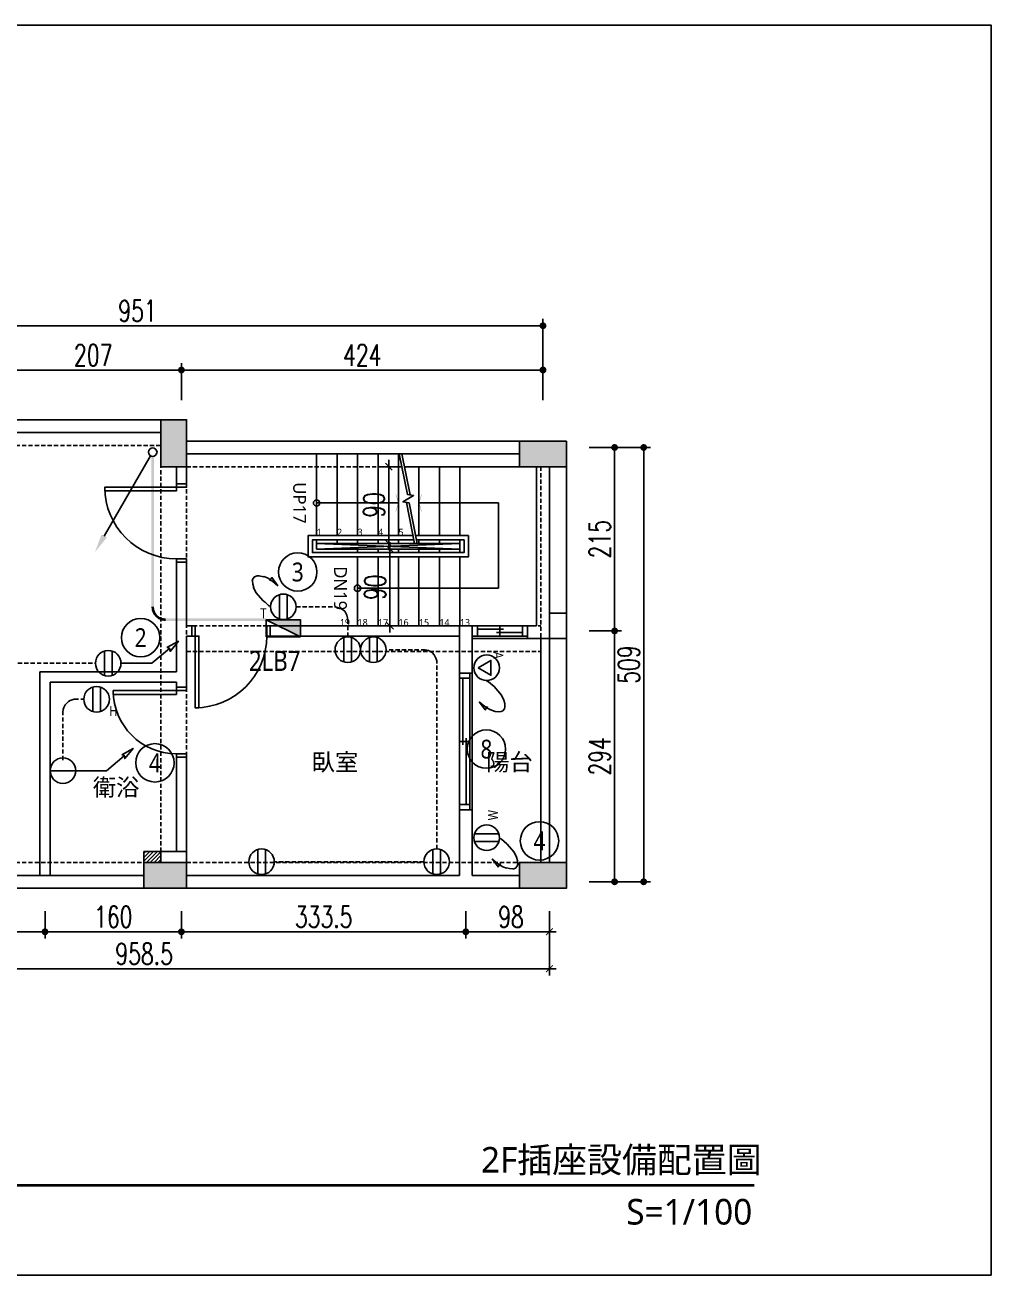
# Model space of a CAD drawing. Header units: inches. Extents: x 19 to 9919, y 324 to 1789.
# Drawn here: x 3586 to 4719, y 324 to 1789 of the extents above; entities that cross this region are included whole.
import ezdxf
from ezdxf.enums import TextEntityAlignment as Align

# ---------------------------------------------------------------- set-up
doc = ezdxf.new("R2010")
doc.units = ezdxf.units.IN
doc.header["$LTSCALE"] = 20
doc.header["$MEASUREMENT"] = 0
doc.linetypes.add('HIDDEN', pattern=[0.375, 0.25, -0.125])
doc.layers.add('0_梁', color=30, linetype='HIDDEN', plot=False)
for name, color, linetype in [('17_柱', 6, 'Continuous'), ('19_RC牆', 4, 'Continuous'), ('20_裝飾構造物', 2, 'Continuous'), ('21_輕隔間牆', 65, 'Continuous'), ('22_平台、陽台、露台、室內階梯', 3, 'Continuous'), ('23_花台、雨庇', 3, 'Continuous'), ('24_樑', 7, 'Continuous'), ('26_樓梯、扶手、車道', 3, 'Continuous'), ('31_門窗', 134, 'Continuous'), ('34_開口', 7, 'Continuous'), ('44_空間名稱', 1, 'Continuous'), ('46_文字', 1, 'Continuous'), ('50_其他尺寸', 7, 'Continuous'), ('56_wall 材料_HATCH', 251, 'Continuous'), ('80_截斷線', 7, 'Continuous'), ('DW_Frame', 2, 'Continuous'), ('E-幹線', 2, 'Continuous'), ('E-插座', 3, 'Continuous'), ('E-插座-分路配線', 5, 'Continuous'), ('E-插座-註記', 3, 'Continuous'), ('E-盤箱', 1, 'Continuous'), ('E-註記', 6, 'Continuous'), ('E-迴路編號', 6, 'Continuous')]:
    doc.layers.add(name, color=color, linetype=linetype)
doc.styles.add('CHT', font='msjh.ttc')
doc.styles.add('DimStyUse', font='romans.shx', dxfattribs={"width": 0.7})
doc.styles.add('TG_NOTE_TEXT', font='simplex.shx', dxfattribs={"width": 0.75, "bigfont": 'chineset.shx'})
doc.styles.add('WJJ', font='')
doc.styles.get('WJJ').set_extended_font_data('Yu Gothic UI Light')
doc.dimstyles.new('DOTM', dxfattribs={"dimtxt": 25, "dimasz": 8, "dimexe": 8, "dimexo": 0.625, "dimgap": 5, "dimtad": 1, "dimdsep": 46, "dimtxsty": 'DimStyUse', "dimblk": 'DOT', "dimcen": 10, "dimdle": 8, "dimazin": 3, "dimtfac": 1, "dimtix": 1, "dimtmove": 2, "dimatfit": 3, "dimfxl": 10, "dimtolj": 1})
doc.dimstyles.new('DOTSLASHM', dxfattribs={"dimtxt": 25, "dimasz": 8, "dimexe": 8, "dimexo": 0.625, "dimgap": 5, "dimtad": 1, "dimdsep": 46, "dimtxsty": 'DimStyUse', "dimblk1": 'DOT', "dimblk2": 'ARCHTICK', "dimsah": 1, "dimcen": 10, "dimdle": 8, "dimazin": 3, "dimtfac": 1, "dimtix": 1, "dimtmove": 2, "dimatfit": 3, "dimfxl": 10, "dimtolj": 1})
doc.dimstyles.new('SLASHM', dxfattribs={"dimtxt": 25, "dimasz": 12, "dimexe": 10, "dimexo": 0.625, "dimgap": 5, "dimtad": 1, "dimdec": 1, "dimdsep": 46, "dimtxsty": 'DimStyUse', "dimblk": 'SLASH', "dimcen": 10, "dimdle": 10, "dimadec": 1, "dimazin": 2, "dimtfac": 1, "dimtix": 1, "dimtmove": 2, "dimatfit": 2, "dimldrblk": 'SLASH', "dimfxl": 1, "dimtolj": 1})

# ---------------------------------------------------------------- blocks, each defined once
blk = doc.blocks.new('A$Cc6de7170')
at = {"layer": '56_wall 材料_HATCH'}
h = blk.add_hatch(color=256, dxfattribs=at)
h.dxf.hatch_style = 1
h.paths.add_polyline_path([(55, 549), (55, 519), (0, 519), (0, 549)])
h = blk.add_hatch(color=256, dxfattribs=at)
h.dxf.hatch_style = 1
h.paths.add_polyline_path([(540.5, 494), (510.5, 494), (510.5, 549), (540.5, 549)])
h = blk.add_hatch(color=256, dxfattribs=at)
h.dxf.hatch_style = 1
h.paths.add_polyline_path([(986, 524), (986, 494), (931, 494), (931, 524)])
h = blk.add_hatch(color=256, dxfattribs=at)
h.dxf.hatch_style = 1
h.paths.add_polyline_path([(55, 30), (55, 0), (0, 0), (0, 30)])
h = blk.add_hatch(color=256, dxfattribs=at)
h.dxf.hatch_style = 1
h.paths.add_polyline_path([(540.5, 30), (540.5, 0), (490.5, 0), (490.5, 30)])
h = blk.add_hatch(color=256, dxfattribs=at)
h.dxf.hatch_style = 1
h.paths.add_polyline_path([(986, 30), (986, 0), (931, 0), (931, 30)])
at = {"layer": '17_柱'}
for points in [[(55, 549), (55, 519), (0, 519), (0, 549)], [(540.5, 494), (510.5, 494), (510.5, 549), (540.5, 549)], [(986, 524), (986, 494), (931, 494), (931, 524)], [(55, 30), (55, 0), (0, 0), (0, 30)], [(540.5, 30), (540.5, 0), (490.5, 0), (490.5, 30)], [(986, 30), (986, 0), (931, 0), (931, 30)]]:
    blk.add_lwpolyline(points, close=True, dxfattribs=at)
blk = doc.blocks.new('*U12')
at = {"color": 0}
for p, q in [((-4, -12), (-4, 0)), ((88, -12), (88, 0))]:
    blk.add_line(p, q, dxfattribs=at)
blk.add_lwpolyline([(0, 0), (0, 84), (4.4, 84), (4.4, 0)], close=True, dxfattribs=at)
blk.add_arc((0, 0), 84, 0, 90, dxfattribs=at)
at = {"layer": 'DW_Frame'}
for points in [[(-4, -12), (0, -12), (0, 0), (-4, 0)], [(88, 0), (84, 0), (84, -12), (88, -12)]]:
    blk.add_lwpolyline(points, dxfattribs=at)
at = {"color": 0, "style": 'TG_NOTE_TEXT', "width": 0.5, "flags": 1}
for tag, height, p in [('WH', 20, (92.3, 5)), ('DESC', 10, (27, 5))]:
    blk.add_attdef(tag, text='', height=height, dxfattribs=at).set_placement(p, align=Align.BOTTOM_LEFT)
for tag, p in [('NO', (-5, 5)), ('TYPE', (27, 5))]:
    blk.add_attdef(tag, text='', height=10, dxfattribs=at).set_placement(p, align=Align.BOTTOM_RIGHT)
blk = doc.blocks.new('*U8')
at = {"color": 0}
for p, q in [((-4, -12), (-4, 0)), ((78, -12), (78, 0))]:
    blk.add_line(p, q, dxfattribs=at)
blk.add_lwpolyline([(0, 0), (0, 74), (4.4, 74), (4.4, 0)], close=True, dxfattribs=at)
blk.add_arc((0, 0), 74, 0, 90, dxfattribs=at)
at = {"layer": 'DW_Frame'}
for points in [[(-4, -12), (0, -12), (0, 0), (-4, 0)], [(78, 0), (74, 0), (74, -12), (78, -12)]]:
    blk.add_lwpolyline(points, dxfattribs=at)
at = {"color": 0, "style": 'TG_NOTE_TEXT', "width": 0.5, "flags": 1}
for tag, height, p in [('WH', 20, (82.3, 5)), ('DESC', 10, (22, 5))]:
    blk.add_attdef(tag, text='', height=height, dxfattribs=at).set_placement(p, align=Align.BOTTOM_LEFT)
for tag, p in [('NO', (-5, 5)), ('TYPE', (22, 5))]:
    blk.add_attdef(tag, text='', height=10, dxfattribs=at).set_placement(p, align=Align.BOTTOM_RIGHT)
blk = doc.blocks.new('_Dot')
at = {"color": 0, "linetype": 'ByBlock', "lineweight": -2}
blk.add_line((-0.5, 0), (-1, 0), dxfattribs=at)
at = {"color": 0, "linetype": 'ByBlock', "const_width": 0.5}
blk.add_lwpolyline([(-0.25, 0, 1), (0.25, 0, 1)], format="xyb", close=True, dxfattribs=at)
blk = doc.blocks.new('*D92')
at = {"layer": '50_其他尺寸', "color": 0, "lineweight": -2}
for p, q in [((4248.2, 1293.5), (4285.9, 1293.5)), ((4277.9, 1285.5), (4277.9, 1086.5)), ((4248.2, 1078.5), (4285.9, 1078.5))]:
    blk.add_line(p, q, dxfattribs=at)
at = {"layer": 'Defpoints', "color": 0}
for p in [(4248.2, 1293.5), (4248.2, 1078.5), (4277.9, 1078.5)]:
    blk.add_point(p, dxfattribs=at)
at = {"layer": '50_其他尺寸', "color": 0, "lineweight": -2, "xscale": 8, "yscale": 8, "zscale": 8}
for p, rotation in [((4277.9, 1293.5), 90), ((4277.9, 1078.5), 270)]:
    blk.add_blockref('_Dot', p, dxfattribs=dict(at, rotation=rotation))
at = {"layer": '50_其他尺寸', "color": 225, "insert": (4260.4, 1186), "char_height": 25, "attachment_point": 5, "rotation": 90, "style": 'DimStyUse'}
blk.add_mtext('\\A1;215', dxfattribs=at)
blk = doc.blocks.new('*D93')
at = {"layer": '50_其他尺寸', "color": 0, "lineweight": -2}
for p, q in [((4248.2, 1078.5), (4285.9, 1078.5)), ((4277.9, 1070.5), (4277.9, 792.5)), ((4248.2, 784.5), (4285.9, 784.5))]:
    blk.add_line(p, q, dxfattribs=at)
at = {"layer": 'Defpoints', "color": 0}
for p in [(4248.2, 1078.5), (4248.2, 784.5), (4277.9, 784.5)]:
    blk.add_point(p, dxfattribs=at)
at = {"layer": '50_其他尺寸', "color": 0, "lineweight": -2, "xscale": 8, "yscale": 8, "zscale": 8}
for p, rotation in [((4277.9, 1078.5), 90), ((4277.9, 784.5), 270)]:
    blk.add_blockref('_Dot', p, dxfattribs=dict(at, rotation=rotation))
at = {"layer": '50_其他尺寸', "color": 225, "insert": (4260.4, 931.5), "char_height": 25, "attachment_point": 5, "rotation": 90, "style": 'DimStyUse'}
blk.add_mtext('\\A1;294', dxfattribs=at)
blk = doc.blocks.new('*D97')
at = {"layer": '50_其他尺寸', "color": 0, "lineweight": -2}
for p, q in [((4282.2, 1293.5), (4320, 1293.5)), ((4312, 1285.5), (4312, 792.5)), ((4275.9, 784.5), (4320, 784.5))]:
    blk.add_line(p, q, dxfattribs=at)
at = {"layer": 'Defpoints', "color": 0}
for p in [(4282.2, 1293.5), (4275.9, 784.5), (4312, 784.5)]:
    blk.add_point(p, dxfattribs=at)
at = {"layer": '50_其他尺寸', "color": 0, "lineweight": -2, "xscale": 8, "yscale": 8, "zscale": 8}
for p, rotation in [((4312, 1293.5), 90), ((4312, 784.5), 270)]:
    blk.add_blockref('_Dot', p, dxfattribs=dict(at, rotation=rotation))
at = {"layer": '50_其他尺寸', "color": 225, "insert": (4294.5, 1039), "char_height": 25, "attachment_point": 5, "rotation": 90, "style": 'DimStyUse'}
blk.add_mtext('\\A1;509', dxfattribs=at)
blk = doc.blocks.new('*D100')
at = {"layer": '50_其他尺寸', "color": 0, "lineweight": -2}
for p, q in [((3562.9, 1349), (3562.9, 1392.3)), ((3769.9, 1349), (3769.9, 1392.3)), ((3570.9, 1384.3), (3761.9, 1384.3))]:
    blk.add_line(p, q, dxfattribs=at)
at = {"layer": 'Defpoints', "color": 0}
for p in [(3769.9, 1384.3), (3562.9, 1349), (3769.9, 1349)]:
    blk.add_point(p, dxfattribs=at)
at = {"layer": '50_其他尺寸', "color": 0, "lineweight": -2, "xscale": 8, "yscale": 8, "zscale": 8, "rotation": 180}
blk.add_blockref('_Dot', (3562.9, 1384.3), dxfattribs=at)
at = {"layer": '50_其他尺寸', "color": 0, "lineweight": -2, "xscale": 8, "yscale": 8, "zscale": 8}
blk.add_blockref('_Dot', (3769.9, 1384.3), dxfattribs=at)
at = {"layer": '50_其他尺寸', "color": 225, "insert": (3666.4, 1401.8), "char_height": 25, "attachment_point": 5, "style": 'DimStyUse'}
blk.add_mtext('\\A1;207', dxfattribs=at)
blk = doc.blocks.new('*D101')
at = {"layer": '50_其他尺寸', "color": 0, "lineweight": -2}
for p, q in [((3769.9, 1349), (3769.9, 1392.3)), ((4193.9, 1349), (4193.9, 1392.3)), ((3777.9, 1384.3), (4185.9, 1384.3))]:
    blk.add_line(p, q, dxfattribs=at)
at = {"layer": 'Defpoints', "color": 0}
for p in [(4193.9, 1384.3), (3769.9, 1349), (4193.9, 1349)]:
    blk.add_point(p, dxfattribs=at)
at = {"layer": '50_其他尺寸', "color": 0, "lineweight": -2, "xscale": 8, "yscale": 8, "zscale": 8, "rotation": 180}
blk.add_blockref('_Dot', (3769.9, 1384.3), dxfattribs=at)
at = {"layer": '50_其他尺寸', "color": 0, "lineweight": -2, "xscale": 8, "yscale": 8, "zscale": 8}
blk.add_blockref('_Dot', (4193.9, 1384.3), dxfattribs=at)
at = {"layer": '50_其他尺寸', "color": 225, "insert": (3981.9, 1401.8), "char_height": 25, "attachment_point": 5, "style": 'DimStyUse'}
blk.add_mtext('\\A1;424', dxfattribs=at)
blk = doc.blocks.new('*D105')
at = {"layer": '50_其他尺寸', "color": 0, "lineweight": -2}
for p, q in [((3242.9, 1349), (3242.9, 1444.2)), ((3250.9, 1436.2), (4185.9, 1436.2)), ((4193.9, 1349), (4193.9, 1444.2))]:
    blk.add_line(p, q, dxfattribs=at)
at = {"layer": 'Defpoints', "color": 0}
for p in [(4193.9, 1436.2), (3242.9, 1349), (4193.9, 1349)]:
    blk.add_point(p, dxfattribs=at)
at = {"layer": '50_其他尺寸', "color": 0, "lineweight": -2, "xscale": 8, "yscale": 8, "zscale": 8, "rotation": 180}
blk.add_blockref('_Dot', (3242.9, 1436.2), dxfattribs=at)
at = {"layer": '50_其他尺寸', "color": 0, "lineweight": -2, "xscale": 8, "yscale": 8, "zscale": 8}
blk.add_blockref('_Dot', (4193.9, 1436.2), dxfattribs=at)
at = {"layer": '50_其他尺寸', "color": 225, "insert": (3718.4, 1453.7), "char_height": 25, "attachment_point": 5, "style": 'DimStyUse'}
blk.add_mtext('\\A1;951', dxfattribs=at)
blk = doc.blocks.new('*D70')
at = {"layer": '50_其他尺寸', "color": 0, "lineweight": -2}
for p, q in [((3242.9, 750.1), (3242.9, 717.9)), ((3609.9, 750.1), (3609.9, 717.9)), ((3250.9, 725.9), (3601.9, 725.9))]:
    blk.add_line(p, q, dxfattribs=at)
at = {"layer": 'Defpoints', "color": 0}
for p in [(3242.9, 750.1), (3609.9, 750.1), (3609.9, 725.9)]:
    blk.add_point(p, dxfattribs=at)
at = {"layer": '50_其他尺寸', "color": 0, "lineweight": -2, "xscale": 8, "yscale": 8, "zscale": 8, "rotation": 180}
blk.add_blockref('_Dot', (3242.9, 725.9), dxfattribs=at)
at = {"layer": '50_其他尺寸', "color": 0, "lineweight": -2, "xscale": 8, "yscale": 8, "zscale": 8}
blk.add_blockref('_Dot', (3609.9, 725.9), dxfattribs=at)
at = {"layer": '50_其他尺寸', "color": 225, "insert": (3426.4, 743.4), "char_height": 25, "attachment_point": 5, "style": 'DimStyUse'}
blk.add_mtext('\\A1;367', dxfattribs=at)
blk = doc.blocks.new('*D71')
at = {"layer": '50_其他尺寸', "color": 0, "lineweight": -2}
for p, q in [((3609.9, 750.1), (3609.9, 717.9)), ((3769.9, 750.1), (3769.9, 717.9)), ((3617.9, 725.9), (3761.9, 725.9))]:
    blk.add_line(p, q, dxfattribs=at)
at = {"layer": 'Defpoints', "color": 0}
for p in [(3609.9, 750.1), (3769.9, 750.1), (3769.9, 725.9)]:
    blk.add_point(p, dxfattribs=at)
at = {"layer": '50_其他尺寸', "color": 0, "lineweight": -2, "xscale": 8, "yscale": 8, "zscale": 8, "rotation": 180}
blk.add_blockref('_Dot', (3609.9, 725.9), dxfattribs=at)
at = {"layer": '50_其他尺寸', "color": 0, "lineweight": -2, "xscale": 8, "yscale": 8, "zscale": 8}
blk.add_blockref('_Dot', (3769.9, 725.9), dxfattribs=at)
at = {"layer": '50_其他尺寸', "color": 225, "insert": (3689.9, 743.4), "char_height": 25, "attachment_point": 5, "style": 'DimStyUse'}
blk.add_mtext('\\A1;160', dxfattribs=at)
blk = doc.blocks.new('*D72')
at = {"layer": '50_其他尺寸', "color": 0, "lineweight": -2}
for p, q in [((3769.9, 750.1), (3769.9, 717.9)), ((4103.4, 750.1), (4103.4, 717.9)), ((3777.9, 725.9), (4095.4, 725.9))]:
    blk.add_line(p, q, dxfattribs=at)
at = {"layer": 'Defpoints', "color": 0}
for p in [(3769.9, 750.1), (4103.4, 750.1), (4103.4, 725.9)]:
    blk.add_point(p, dxfattribs=at)
at = {"layer": '50_其他尺寸', "color": 0, "lineweight": -2, "xscale": 8, "yscale": 8, "zscale": 8, "rotation": 180}
blk.add_blockref('_Dot', (3769.9, 725.9), dxfattribs=at)
at = {"layer": '50_其他尺寸', "color": 0, "lineweight": -2, "xscale": 8, "yscale": 8, "zscale": 8}
blk.add_blockref('_Dot', (4103.4, 725.9), dxfattribs=at)
at = {"layer": '50_其他尺寸', "color": 225, "insert": (3936.7, 743.4), "char_height": 25, "attachment_point": 5, "style": 'DimStyUse'}
blk.add_mtext('\\A1;333.5', dxfattribs=at)
blk = doc.blocks.new('_ArchTick')
at = {"color": 0, "linetype": 'ByBlock', "const_width": 0.15}
blk.add_lwpolyline([(-0.5, -0.5), (0.5, 0.5)], dxfattribs=at)
blk = doc.blocks.new('*D73')
at = {"layer": '50_其他尺寸', "color": 0, "lineweight": -2}
for p, q in [((4103.4, 750.1), (4103.4, 717.9)), ((4201.4, 750.1), (4201.4, 717.9)), ((4111.4, 725.9), (4209.4, 725.9))]:
    blk.add_line(p, q, dxfattribs=at)
at = {"layer": 'Defpoints', "color": 0}
for p in [(4103.4, 750.1), (4201.4, 750.1), (4201.4, 725.9)]:
    blk.add_point(p, dxfattribs=at)
at = {"layer": '50_其他尺寸', "color": 0, "lineweight": -2, "xscale": 8, "yscale": 8, "zscale": 8, "rotation": 180}
blk.add_blockref('_Dot', (4103.4, 725.9), dxfattribs=at)
at = {"layer": '50_其他尺寸', "color": 0, "lineweight": -2, "xscale": 8, "yscale": 8, "zscale": 8}
blk.add_blockref('_ArchTick', (4201.4, 725.9), dxfattribs=at)
at = {"layer": '50_其他尺寸', "color": 225, "insert": (4156.4, 743.4), "char_height": 25, "attachment_point": 5, "style": 'DimStyUse'}
blk.add_mtext('\\A1;98', dxfattribs=at)
blk = doc.blocks.new('*D79')
at = {"layer": '50_其他尺寸', "color": 0, "lineweight": -2}
for p, q in [((3242.9, 750.1), (3242.9, 674.5)), ((4201.4, 750.1), (4201.4, 674.5)), ((3250.9, 682.5), (4209.4, 682.5))]:
    blk.add_line(p, q, dxfattribs=at)
at = {"layer": 'Defpoints', "color": 0}
for p in [(3242.9, 750.1), (4201.4, 750.1), (4201.4, 682.5)]:
    blk.add_point(p, dxfattribs=at)
at = {"layer": '50_其他尺寸', "color": 0, "lineweight": -2, "xscale": 8, "yscale": 8, "zscale": 8, "rotation": 180}
blk.add_blockref('_Dot', (3242.9, 682.5), dxfattribs=at)
at = {"layer": '50_其他尺寸', "color": 0, "lineweight": -2, "xscale": 8, "yscale": 8, "zscale": 8}
blk.add_blockref('_ArchTick', (4201.4, 682.5), dxfattribs=at)
at = {"layer": '50_其他尺寸', "color": 225, "insert": (3726.2, 700), "char_height": 25, "attachment_point": 5, "style": 'DimStyUse'}
blk.add_mtext('\\A1;958.5', dxfattribs=at)
blk = doc.blocks.new('*U11')
at = {"color": 0}
for p, q in [((0, 15), (0, 0)), ((6, 15), (59, 15)), ((32.5, 3), (32.5, 15)), ((6, 11), (36.5, 11)), ((6, 3), (59, 3)), ((59, 7), (28.5, 7))]:
    blk.add_line(p, q, dxfattribs=at)
at = {"layer": 'DW_Frame'}
for points in [[(0, 3), (6, 3), (6, 15), (0, 15)], [(65, 3), (59, 3), (59, 15), (65, 15)]]:
    blk.add_lwpolyline(points, dxfattribs=at)
blk = doc.blocks.new('*U13')
at = {"color": 0}
for p, q in [((0, -15), (0, 0)), ((6, -3), (84, -3)), ((6, -11), (49, -11)), ((84, -7), (41, -7)), ((45, -3), (45, -15)), ((6, -15), (84, -15))]:
    blk.add_line(p, q, dxfattribs=at)
at = {"layer": 'DW_Frame'}
for points in [[(0, -3), (6, -3), (6, -15), (0, -15)], [(90, -3), (84, -3), (84, -15), (90, -15)]]:
    blk.add_lwpolyline(points, dxfattribs=at)
blk = doc.blocks.new('*U14')
at = {"color": 0}
for p, q in [((0, -15), (0, 0)), ((6, -3), (209, -3)), ((6, -7), (60.75, -7)), ((52.75, -11), (162.25, -11)), ((56.75, -3), (56.75, -15)), ((107.5, -3), (107.5, -15)), ((209, -7), (154.25, -7)), ((158.25, -3), (158.25, -15)), ((6, -15), (209, -15))]:
    blk.add_line(p, q, dxfattribs=at)
at = {"layer": 'DW_Frame'}
for points in [[(0, -3), (6, -3), (6, -15), (0, -15)], [(215, -3), (209, -3), (209, -15), (215, -15)]]:
    blk.add_lwpolyline(points, dxfattribs=at)
blk = doc.blocks.new('*U60')
at = {"color": 0}
for p, q in [((0, -15), (0, 0)), ((6, -3), (154, -3)), ((6, -11), (84, -11)), ((154, -7), (76, -7)), ((80, -3), (80, -15)), ((6, -15), (154, -15))]:
    blk.add_line(p, q, dxfattribs=at)
at = {"layer": 'DW_Frame'}
for points in [[(0, -3), (6, -3), (6, -15), (0, -15)], [(160, -3), (154, -3), (154, -15), (160, -15)]]:
    blk.add_lwpolyline(points, dxfattribs=at)
blk = doc.blocks.new('SLASH')
at = {"color": 7}
blk.add_line((-1, 0), (1, 0), dxfattribs=at)
at = {"color": 225, "linetype": 'Continuous'}
blk.add_line((-0.5, -0.5), (0.5, 0.5), dxfattribs=at)
blk = doc.blocks.new('*D65')
at = {"layer": '50_其他尺寸', "color": 0, "lineweight": -2}
for p, q in [((765, 397.4), (787, 397.4)), ((779, 389.4), (779, 315.5)), ((765, 307.5), (787, 307.5))]:
    blk.add_line(p, q, dxfattribs=at)
at = {"layer": 'Defpoints', "color": 0}
for p in [(765, 397.4), (765, 307.5), (779, 307.5)]:
    blk.add_point(p, dxfattribs=at)
at = {"layer": '50_其他尺寸', "color": 0, "lineweight": -2, "xscale": 8, "yscale": 8, "zscale": 8}
for p, rotation in [((779, 397.4), 90), ((779, 307.5), 270)]:
    blk.add_blockref('SLASH', p, dxfattribs=dict(at, rotation=rotation))
at = {"layer": '50_其他尺寸', "color": 225, "insert": (761.5, 352.5), "char_height": 25, "attachment_point": 5, "rotation": 90, "style": 'DimStyUse'}
blk.add_mtext('\\A1;90', dxfattribs=at)
blk = doc.blocks.new('*D66')
at = {"layer": '50_其他尺寸', "color": 0, "lineweight": -2}
for p, q in [((789, 494), (769.8, 494)), ((777.8, 412), (777.8, 486)), ((789, 404), (769.8, 404))]:
    blk.add_line(p, q, dxfattribs=at)
at = {"layer": 'Defpoints', "color": 0}
for p in [(777.8, 494), (789, 494), (789, 404)]:
    blk.add_point(p, dxfattribs=at)
at = {"layer": '50_其他尺寸', "color": 0, "lineweight": -2, "xscale": 8, "yscale": 8, "zscale": 8}
for p, rotation in [((777.8, 494), 90), ((777.8, 404), 270)]:
    blk.add_blockref('SLASH', p, dxfattribs=dict(at, rotation=rotation))
at = {"layer": '50_其他尺寸', "color": 225, "insert": (760.3, 449), "char_height": 25, "attachment_point": 5, "rotation": 90, "style": 'DimStyUse'}
blk.add_mtext('\\A1;90', dxfattribs=at)
blk = doc.blocks.new('A$C11e5d1e7')
at = {"layer": '0_梁', "color": 0}
for p, q in [((55, 549), (510.5, 549)), ((0, 519), (0, 30)), ((30, 519), (30, 30)), ((55, 519), (510.5, 519)), ((540.5, 524), (931, 524)), ((510.5, 35), (510.5, 494)), ((540.5, 494), (931, 494)), ((540.5, 35), (540.5, 494)), ((956, 494), (956, 30)), ((986, 494), (986, 30)), ((540.5, 307.5), (956, 307.5)), ((540.5, 277.5), (956, 277.5)), ((55, 30), (490.5, 30)), ((540.5, 30), (931, 30)), ((55, 0), (490.5, 0)), ((540.5, 0), (931, 0))]:
    blk.add_line(p, q, dxfattribs=at)
blk = doc.blocks.new('E_PANEL')
h = blk.add_hatch(color=256)
h.dxf.hatch_style = 1
h.paths.add_polyline_path([(-20, 10), (20, 10), (20, -10)])
blk.add_line((-20, 10), (20, -10))
blk.add_lwpolyline([(-20, -10), (20, -10), (20, 10), (-20, 10)], close=True)
blk = doc.blocks.new('E_RECD')
blk.add_lwpolyline([(0, 10), (-8.7, -5), (8.7, -5)], close=True)
blk.add_circle((0, 0), 15)
blk = doc.blocks.new('E_REC2')
for p, q in [((-4.5, -14.3), (-4.5, 14.3)), ((4.5, -14.3), (4.5, 14.3))]:
    blk.add_line(p, q)
blk.add_circle((0, 0), 15)
blk = doc.blocks.new('E_REC1')
blk.add_line((0, -15), (0, 15))
blk.add_circle((0, 0), 15)
blk = doc.blocks.new('E_CKT')
blk.add_circle((0, 0), 22.5)
at = {"style": 'CHT', "width": 0.85}
blk.add_attdef('NO', text='', height=22, dxfattribs=at).set_placement((0, 0), align=Align.MIDDLE_CENTER)
blk = doc.blocks.new('A$C6b783a5e')
at = {"layer": '21_輕隔間牆'}
h = blk.add_hatch(dxfattribs=at)
h.set_pattern_fill('ANSI31', color=256)
h.set_pattern_definition([(45, (191.4007, -12156.682), (-2.245064, 2.245064), [])])
h.paths.add_polyline_path([(55, 519), (30, 519), (30, 506), (55, 506)])
h = blk.add_hatch(dxfattribs=at)
h.set_pattern_fill('ANSI31', color=256)
h.set_pattern_definition([(45, (171.4007, -12161.682), (-2.245064, 2.245064), [])])
h.paths.add_polyline_path([(510.5, 43), (490.5, 43), (490.5, 30), (510.5, 30)])
at = {"layer": '19_RC牆'}
for p, q in [((55, 549), (510.5, 549)), ((55, 534), (510.5, 534)), ((0, 489), (0, 519)), ((15, 489), (15, 519)), ((931, 524), (540.5, 524)), ((931, 509), (540.5, 509)), ((15, 489), (0, 489)), ((951, 494), (951, 307.5)), ((966, 494), (966, 292.5)), ((15, 399), (0, 399)), ((0, 295), (0, 399)), ((15, 295), (15, 399)), ((15, 295), (0, 295)), ((875.5, 307.5), (860.5, 307.5)), ((860.5, 252), (860.5, 307.5)), ((875.5, 252), (875.5, 307.5)), ((940.5, 307.5), (951, 307.5)), ((940.5, 292.5), (940.5, 307.5)), ((940.5, 292.5), (966, 292.5)), ((860.5, 252), (875.5, 252)), ((860.5, 92), (860.5, 15)), ((860.5, 92), (875.5, 92)), ((875.5, 92), (875.5, 15)), ((0, 80), (0, 30)), ((15, 80), (0, 80)), ((15, 80), (15, 30)), ((490.5, 15), (55, 15)), ((860.5, 15), (540.5, 15)), ((931, 15), (875.5, 15)), ((490.5, 0), (55, 0)), ((931, 0), (540.5, 0))]:
    blk.add_line(p, q, dxfattribs=at)
at = {"layer": '20_裝飾構造物'}
for points in [[(0, 549), (0, 519), (-124, 519), (-124, 549)], [(-124, 372.5), (-144, 372.5), (-144, 362.5), (-122.5, 332.5), (-70, 332.5), (-70, 372.5)], [(966, 292.5), (986, 292.5), (986, 322.5), (966, 322.5)], [(-124, 0), (-144, 0), (-144, 10), (-122.5, 30), (0, 30), (0, 0)]]:
    blk.add_lwpolyline(points, close=True, dxfattribs=at)
at = {"layer": '21_輕隔間牆'}
for points in [[(15, 519), (55, 519), (55, 506), (15, 506)], [(490.5, 43), (540.5, 43), (540.5, 30), (490.5, 30)]]:
    blk.add_lwpolyline(points, close=True, dxfattribs=at)
at = {"layer": '22_平台、陽台、露台、室內階梯'}
for p, q in [((-70, 372.5), (0, 372.5)), ((-70, 362.5), (0, 362.5)), ((-122.5, 332.5), (-122.5, 30)), ((-112.5, 332.5), (-112.5, 30)), ((956, 292.5), (956, 30)), ((966, 292.5), (966, 30)), ((986, 292.5), (986, 30))]:
    blk.add_line(p, q, dxfattribs=at)
at = {"layer": '23_花台、雨庇'}
for p, q in [((-92.5, 519), (-92.5, 372.5)), ((-82.5, 519), (-82.5, 372.5)), ((986, 494), (986, 322.5)), ((-144, 362.5), (-144, 10))]:
    blk.add_line(p, q, dxfattribs=at)
for points in [[(-92.5, 507), (-97.5, 507), (-97.5, 504), (-92.5, 504)], [(-92.5, 495), (-97.5, 495), (-97.5, 492), (-92.5, 492)], [(-92.5, 483), (-97.5, 483), (-97.5, 480), (-92.5, 480)], [(-92.5, 471), (-97.5, 471), (-97.5, 468), (-92.5, 468)], [(-92.5, 459), (-97.5, 459), (-97.5, 456), (-92.5, 456)], [(-92.5, 447), (-97.5, 447), (-97.5, 444), (-92.5, 444)], [(-92.5, 435), (-97.5, 435), (-97.5, 432), (-92.5, 432)], [(-92.5, 423), (-97.5, 423), (-97.5, 420), (-92.5, 420)], [(-92.5, 411), (-97.5, 411), (-97.5, 408), (-92.5, 408)], [(-92.5, 399), (-97.5, 399), (-97.5, 396), (-92.5, 396)], [(-92.5, 387), (-97.5, 387), (-97.5, 384), (-92.5, 384)]]:
    blk.add_lwpolyline(points, close=True, dxfattribs=at)
at = {"layer": '24_樑'}
for p, q in [((30, 519), (30, 506)), ((797.06, 494), (931, 494)), ((510.5, 43), (510.5, 30))]:
    blk.add_line(p, q, dxfattribs=at)
at = {"layer": '26_樓梯、扶手、車道'}
for p, q in [((693, 413.25), (693, 509)), ((717, 413.25), (717, 509)), ((741, 413.25), (741, 509)), ((765, 413.25), (765, 509)), ((789, 413.25), (789, 509)), ((813, 413.25), (813, 494)), ((837, 413.25), (837, 494)), ((861, 413.25), (861, 494)), ((693, 451.5), (789, 451.5)), ((906.13, 451.5), (813, 451.5)), ((906.13, 451.5), (906.13, 351.5)), ((693, 397.45), (693, 408.25)), ((861, 404.05), (693, 404.05)), ((861, 397.45), (693, 397.45)), ((717, 404.05), (717, 408.25)), ((741, 404.05), (741, 408.25)), ((741, 397.45), (741, 393.25)), ((765, 404.05), (765, 408.25)), ((765, 397.45), (765, 393.25)), ((789, 404.05), (789, 408.25)), ((789, 397.45), (789, 393.25)), ((813, 404.05), (813, 408.25)), ((813, 397.45), (813, 393.25)), ((837, 404.05), (837, 408.25)), ((837, 397.45), (837, 393.25)), ((861, 393.25), (861, 408.25)), ((741, 388.25), (741, 307.5)), ((765, 388.25), (765, 307.5)), ((789, 388.25), (789, 307.5)), ((813, 388.25), (813, 307.5)), ((837, 388.25), (837, 307.5)), ((861, 388.25), (861, 307.5)), ((741, 351.5), (906.13, 351.5))]:
    blk.add_line(p, q, dxfattribs=at)
at = {"layer": '26_樓梯、扶手、車道', "const_width": 0.25}
for points in [[(785.9, 461.26), (789, 451.5), (785.9, 441.74)], [(816.1, 461.26), (813, 451.5), (816.1, 441.74)]]:
    blk.add_lwpolyline(points, dxfattribs=at)
at = {"layer": '26_樓梯、扶手、車道'}
for points in [[(809, 413.25), (871, 413.25), (871, 388.25), (683, 388.25), (683, 413.25), (805.94, 413.25)], [(810, 408.25), (866, 408.25), (866, 393.25), (688, 393.25), (688, 408.25), (806.94, 408.25)]]:
    blk.add_lwpolyline(points, dxfattribs=at)
for centre in [(693, 451.5), (741, 351.5)]:
    blk.add_circle(centre, 3.75, dxfattribs=at)
at = {"layer": '31_門窗'}
for p, q in [((0, 489), (0, 399)), ((15, 489), (15, 399)), ((0, 80), (0, 295)), ((15, 80), (15, 295)), ((875.5, 307.5), (940.5, 307.5)), ((875.5, 292.5), (940.5, 292.5)), ((860.5, 252), (860.5, 92)), ((875.5, 252), (875.5, 92))]:
    blk.add_line(p, q, dxfattribs=at)
at = {"layer": '34_開口'}
for p, q in [((693, 404.05), (861, 397.45)), ((861, 404.05), (693, 397.45))]:
    blk.add_line(p, q, dxfattribs=at)
at = {"layer": '80_截斷線'}
for p, q in [((802.66, 460.98), (793.06, 509)), ((807.94, 404.05), (798.31, 452.14))]:
    blk.add_line(p, q, dxfattribs=at)
at = {"layer": '80_截斷線', "linetype": 'Continuous'}
blk.add_lwpolyline([(811, 404.05), (801.47, 451.66), (794.24, 452.76), (806.73, 460.36), (799.51, 461.46), (790, 509)], dxfattribs=at)
at = {"layer": '31_門窗', "xscale": -1.000000000000003, "rotation": 90}
blk.add_blockref('*U13', (0, 489), dxfattribs=at)
at = {"layer": '31_門窗'}
for name, p, rotation in [('*U14', (0, 80), 90), ('*U60', (875.5, 252), 270)]:
    blk.add_blockref(name, p, dxfattribs=dict(at, rotation=rotation))
blk.add_blockref('*U11', (875.5, 292.5), dxfattribs=at)
at = {"layer": '44_空間名稱', "style": 'WJJ'}
for s, height, p in [('裝飾板', 15, (-40.18, 448.21)), ('陽台', 20, (-52.7, 179.57)), ('陽台', 20, (919.21, 147.78))]:
    blk.add_text(s, height=height, dxfattribs=at).set_placement(p, align=Align.MIDDLE_CENTER)
at = {"layer": '46_文字', "style": 'WJJ'}
for s, p in [('UP17', (673, 451.5)), ('DN19', (721, 351.5))]:
    blk.add_text(s, height=15, rotation=270, dxfattribs=at).set_placement(p, align=Align.MIDDLE)
for s, p in [('1', (693, 413.25)), ('2', (717, 413.25)), ('3', (741, 413.25)), ('4', (765, 413.25)), ('5', (789, 413.25)), ('19', (720.22, 307.5)), ('18', (741, 307.5)), ('17', (765, 307.5)), ('16', (789, 307.5)), ('15', (813, 307.5)), ('14', (837, 307.5)), ('13', (861, 307.5))]:
    blk.add_text(s, height=8, dxfattribs=at).set_placement(p)
at = {"layer": '50_其他尺寸'}
for base, p1, p2, picture, middle in [((777.76314816, 494), (789, 404.05), (789, 494), '*D66', (760.26314816, 449.025)), ((779.00540878, 307.5), (765, 397.45), (765, 307.5), '*D65', (761.50540878, 352.475))]:
    dim = blk.add_linear_dim(base=base, p1=p1, p2=p2, angle=90, dimstyle='SLASHM', override={"dimtxt": 25, "dimasz": 8, "dimexe": 8, "dimexo": 0, "dimgap": 5, "dimdle": 8}, dxfattribs=at)
    dim.commit()
    dim.dimension.update_dxf_attribs({"geometry": picture, "text_midpoint": middle})

msp = doc.modelspace()

# ---------------------------------------------------------------- hatches: boundary and pattern name
at = {"layer": 'E-幹線'}
h = msp.add_hatch(color=256, dxfattribs=at)
h.dxf.hatch_style = 1
h.paths.add_polyline_path([(3734.605, 1106.754), (3737.662, 1106.754), (3734.605, 1282.955), (3734.605, 1106.754)])
h = msp.add_hatch(color=256, dxfattribs=at)
h.dxf.hatch_style = 1
h.paths.add_polyline_path([(3737.662, 1106.754), (3734.605, 1282.955), (3737.662, 1282.955), (3737.662, 1106.754)])
h = msp.add_hatch(color=256, dxfattribs=at)
h.dxf.hatch_style = 1
h.paths.add_polyline_path([(3734.605, 1106.754), (3737.662, 1106.754), (3735.161, 1102.307), (3734.605, 1106.754)])
h = msp.add_hatch(color=256, dxfattribs=at)
h.dxf.hatch_style = 1
h.paths.add_polyline_path([(3737.662, 1106.754), (3735.161, 1102.307), (3738.218, 1103.141), (3737.662, 1106.754)])
h = msp.add_hatch(color=256, dxfattribs=at)
h.dxf.hatch_style = 1
h.paths.add_polyline_path([(3735.161, 1102.307), (3738.218, 1103.141), (3736.828, 1098.417), (3735.161, 1102.307)])
h = msp.add_hatch(color=256, dxfattribs=at)
h.dxf.hatch_style = 1
h.paths.add_polyline_path([(3738.218, 1103.141), (3736.828, 1098.417), (3739.608, 1099.806), (3738.218, 1103.141)])
h = msp.add_hatch(color=256, dxfattribs=at)
h.dxf.hatch_style = 1
h.paths.add_polyline_path([(3736.828, 1098.417), (3739.608, 1099.806), (3739.608, 1095.082), (3736.828, 1098.417)])
h = msp.add_hatch(color=256, dxfattribs=at)
h.dxf.hatch_style = 1
h.paths.add_polyline_path([(3739.608, 1099.806), (3739.608, 1095.082), (3741.553, 1097.027), (3739.608, 1099.806)])
h = msp.add_hatch(color=256, dxfattribs=at)
h.dxf.hatch_style = 1
h.paths.add_polyline_path([(3739.608, 1095.082), (3741.553, 1097.027), (3742.943, 1092.302), (3739.608, 1095.082)])
h = msp.add_hatch(color=256, dxfattribs=at)
h.dxf.hatch_style = 1
h.paths.add_polyline_path([(3741.553, 1097.027), (3742.943, 1092.302), (3744.332, 1094.804), (3741.553, 1097.027)])
h = msp.add_hatch(color=256, dxfattribs=at)
h.dxf.hatch_style = 1
h.paths.add_polyline_path([(3742.943, 1092.302), (3744.332, 1094.804), (3746.834, 1090.635), (3742.943, 1092.302)])
h = msp.add_hatch(color=256, dxfattribs=at)
h.dxf.hatch_style = 1
h.paths.add_polyline_path([(3744.332, 1094.804), (3746.834, 1090.635), (3747.667, 1093.692), (3744.332, 1094.804)])
h = msp.add_hatch(color=256, dxfattribs=at)
h.dxf.hatch_style = 1
h.paths.add_polyline_path([(3746.834, 1090.635), (3747.667, 1093.692), (3751.28, 1090.079), (3746.834, 1090.635)])
h = msp.add_hatch(color=256, dxfattribs=at)
h.dxf.hatch_style = 1
h.paths.add_polyline_path([(3747.667, 1093.692), (3751.28, 1090.079), (3751.28, 1093.136), (3747.667, 1093.692)])
h = msp.add_hatch(color=256, dxfattribs=at)
h.dxf.hatch_style = 1
h.paths.add_polyline_path([(3869.396, 1090.079), (3869.396, 1093.136), (3751.28, 1090.079), (3869.396, 1090.079)])
h = msp.add_hatch(color=256, dxfattribs=at)
h.dxf.hatch_style = 1
h.paths.add_polyline_path([(3869.396, 1093.136), (3751.28, 1090.079), (3751.28, 1093.136), (3869.396, 1093.136)])
at = {"layer": 'E-註記'}
h = msp.add_hatch(color=256, dxfattribs=at)
h.dxf.hatch_style = 1
h.paths.add_polyline_path([(3682.356, 1187.907), (3676.242, 1191.52), (3668.46, 1170.954), (3682.356, 1187.907)])

# ---------------------------------------------------------------- linework, layer by layer
at = {"layer": '21_輕隔間牆'}
for p, q in [((3763.925, 1250.989), (3763.925, 1270.989)), ((3775.925, 1250.989), (3775.925, 1270.989)), ((3775.925, 1250.989), (3763.925, 1250.989)), ((3763.925, 1158.989), (3763.925, 1030.489)), ((3775.925, 1158.989), (3763.925, 1158.989)), ((3775.925, 1158.989), (3775.925, 1084.489)), ((3781.925, 1084.489), (3775.925, 1084.489)), ((3781.925, 1084.489), (3781.925, 1072.489)), ((3873.925, 1084.489), (4095.925, 1084.489)), ((3873.925, 1084.489), (3873.925, 1072.489)), ((3775.925, 1012.489), (3775.925, 1072.489)), ((3781.925, 1072.489), (3775.925, 1072.489)), ((3873.925, 1072.489), (4095.925, 1072.489)), ((3603.925, 791.989), (3603.925, 1030.489)), ((3763.925, 1030.489), (3603.925, 1030.489)), ((3615.925, 791.989), (3615.925, 1018.489)), ((3763.925, 1018.489), (3615.925, 1018.489)), ((3763.925, 1012.489), (3763.925, 1018.489)), ((3775.925, 1012.489), (3763.925, 1012.489)), ((3763.925, 930.489), (3763.925, 819.989)), ((3775.925, 930.489), (3763.925, 930.489)), ((3775.925, 930.489), (3775.925, 819.989))]:
    msp.add_line(p, q, dxfattribs=at)
at = {"layer": '46_文字', "const_width": 3}
msp.add_lwpolyline([(2801.584, 428.627), (4441.584, 428.627)], dxfattribs=at)
at = {"layer": 'Defpoints'}
msp.add_lwpolyline([(2619.328, 1788.65), (4719.328, 1788.65), (4719.328, 323.65), (2619.328, 323.65)], close=True, dxfattribs=at)
at = {"layer": 'E-插座-分路配線', "linetype": 'HIDDEN'}
for points in [[(3904.414, 1106.754), (3949.993, 1106.754), (3955.274, 1105.643), (3957.497, 1104.531), (3961.388, 1101.474), (3963.889, 1097.027), (3964.723, 1093.414), (3965.001, 1091.747), (3965.001, 1071.458)], [(3414.997, 1089.523), (3414.997, 1053.671), (3415.831, 1050.059), (3417.776, 1046.723), (3420.278, 1043.944), (3424.446, 1041.443), (3428.059, 1040.609), (3669.016, 1040.609)], [(4069.221, 822.998), (4069.221, 1043.388), (4068.387, 1046.723), (4066.442, 1050.336), (4063.94, 1053.116), (4059.771, 1055.617), (4055.881, 1056.451), (4010.024, 1056.451)], [(3630.941, 927.218), (3630.941, 983.358), (3631.219, 986.415), (3632.053, 988.916), (3633.442, 991.695), (3634.554, 993.085), (3637.611, 995.864), (3639.556, 996.976), (3644.281, 998.365), (3655.398, 998.365)], [(4054.213, 807.99), (3878.846, 807.99)]]:
    msp.add_lwpolyline(points, dxfattribs=at)
at = {"layer": 'E-註記'}
for points in [[(3741.275, 1287.958), (3740.719, 1289.903), (3739.608, 1291.571), (3737.94, 1292.683), (3736.273, 1292.961), (3734.327, 1292.683), (3732.66, 1291.571), (3731.548, 1289.903), (3731.27, 1287.958), (3731.548, 1286.013), (3732.66, 1284.345), (3734.327, 1283.233), (3736.273, 1282.955), (3737.94, 1283.233), (3739.608, 1284.345), (3740.719, 1286.013), (3741.275, 1287.958)], [(3679.299, 1189.574), (3733.771, 1283.789)], [(3883.014, 1131.489), (3876.622, 1136.77), (3874.121, 1138.159), (3874.399, 1138.437), (3870.786, 1140.66), (3866.617, 1142.328), (3866.617, 1142.05), (3860.781, 1143.162), (3858.557, 1143.162), (3855.5, 1142.05), (3853.555, 1139.549), (3852.999, 1137.325), (3853.277, 1137.325), (3853.555, 1133.434), (3854.667, 1129.544), (3854.389, 1129.544), (3857.168, 1123.707), (3865.783, 1113.702), (3868.007, 1112.035), (3869.952, 1110.089), (3872.175, 1108.422), (3874.677, 1107.032)], [(3883.014, 1131.489), (3876.066, 1140.938), (3873.565, 1137.047)], [(3699.031, 1040.609), (3735.161, 1040.609), (3756.005, 1057.84), (3755.727, 1058.396), (3752.948, 1058.952)], [(3752.948, 1058.952), (3766.288, 1066.456), (3756.561, 1054.505), (3756.005, 1057.84), (3756.561, 1057.284), (3756.561, 1054.505)], [(4119.246, 995.308), (4125.639, 990.028), (4131.753, 986.415), (4137.867, 984.191), (4141.758, 983.636), (4144.815, 983.914), (4146.76, 984.747), (4148.706, 987.249), (4149.262, 989.472), (4148.984, 993.363), (4147.872, 997.254), (4145.093, 1003.09), (4136.477, 1013.373), (4130.085, 1018.654), (4127.584, 1020.043)], [(4119.246, 995.308), (4126.194, 985.859), (4128.696, 990.028)], [(3699.865, 933.332), (3713.205, 940.836), (3703.478, 928.885), (3702.922, 932.22), (3703.478, 931.665), (3703.478, 928.885)], [(3645.949, 914.711), (3682.078, 914.711), (3702.922, 932.22), (3702.644, 932.776), (3699.865, 933.332)], [(4134.254, 811.047), (4140.646, 805.767), (4146.76, 802.154), (4150.929, 800.486), (4150.929, 800.764), (4154.82, 799.931), (4158.711, 799.653), (4158.711, 799.375), (4161.768, 800.486), (4163.714, 802.988), (4164.269, 805.211), (4163.991, 809.38), (4162.88, 813.271), (4160.101, 819.107), (4151.485, 829.112), (4145.093, 834.393), (4142.592, 835.782)], [(4134.254, 811.325), (4141.202, 801.876), (4143.981, 805.767)]]:
    msp.add_lwpolyline(points, dxfattribs=at)

# ---------------------------------------------------------------- block references
msp.add_blockref('A$C6b783a5e', (3235.425, 776.989))
at = {"layer": '0_梁'}
msp.add_blockref('A$C11e5d1e7', (3235.425, 776.989), dxfattribs=at)
at = {"layer": '17_柱'}
msp.add_blockref('A$Cc6de7170', (3235.425, 776.989), dxfattribs=at)
at = {"layer": '31_門窗', "yscale": -1, "rotation": 270}
for name, p in [('*U12', (3763.925, 1246.989)), ('*U8', (3763.925, 1008.489))]:
    msp.add_blockref(name, p, dxfattribs=at)
at = {"layer": '31_門窗', "xscale": -1, "rotation": 180}
msp.add_blockref('*U12', (3785.925, 1072.489), dxfattribs=at)
at = {"layer": 'E-插座'}
for p in [(3889.407, 1106.754), (3965.001, 1056.451), (3995.016, 1056.451), (3684.024, 1040.609), (3670.406, 998.365), (3863.838, 807.99), (4069.221, 807.99)]:
    msp.add_blockref('E_REC2', p, dxfattribs=at)
at = {"layer": 'E-插座', "rotation": 90}
for name, p in [('E_RECD', (4127.862, 1035.329)), ('E_REC1', (3630.941, 914.711)), ('E_REC2', (4127.862, 836.06))]:
    msp.add_blockref(name, p, dxfattribs=at)
at = {"layer": 'E-盤箱'}
msp.add_blockref('E_PANEL', (3889.407, 1081.602), dxfattribs=at)
at = {"layer": 'E-迴路編號'}
for p, values in [((3906.36, 1147.608), {'NO': '3'}), ((3722.099, 1070.625), {'NO': '2'}), ((4127.584, 940.002), {'NO': '8'}), ((3738.774, 923.883), {'NO': '4'}), ((4189.838, 832.447), {'NO': '4'})]:
    msp.add_blockref('E_CKT', p, dxfattribs=at).add_auto_attribs(values)

# ---------------------------------------------------------------- texts
at = {"layer": '44_空間名稱', "style": 'WJJ'}
for s, p in [('臥室', (3950.111, 924.773)), ('衛浴', (3693.298, 895.301))]:
    msp.add_text(s, height=20, dxfattribs=at).set_placement(p, align=Align.MIDDLE_CENTER)
at = {"layer": '46_文字', "style": 'WJJ'}
for s, p in [('2F插座設備配置圖', (4121.162, 443.644)), ('S=1/100', (4291.582, 382.765))]:
    msp.add_text(s, height=30, dxfattribs=at).set_placement(p)
at = {"layer": 'E-插座-註記', "style": 'CHT', "width": 0.85}
msp.add_text('T', height=11.7, dxfattribs=at).set_placement((3866.061, 1099.25), align=Align.MIDDLE_CENTER)
for s, rotation, p in [('A', 270, (4141.48, 1049.92)), ('W', 90, (4135.366, 862.601))]:
    msp.add_text(s, height=11.7, rotation=rotation, dxfattribs=at).set_placement(p, align=Align.MIDDLE_CENTER)
at = {"layer": 'E-註記', "style": 'CHT', "width": 0.85}
msp.add_text('2LB7', height=23.5, dxfattribs=at).set_placement((3849.108, 1043.388), align=Align.MIDDLE_LEFT)
msp.add_text('H', height=11.7, dxfattribs=at).set_placement((3689.999, 984.747), align=Align.MIDDLE_CENTER)

# ---------------------------------------------------------------- dimensions: what is measured, and where the dimension line sits
at = {"layer": '50_其他尺寸'}
for base, p1, p2, dimstyle, picture, middle in [((4193.925, 1436.167), (3242.925, 1348.952), (4193.925, 1348.952), 'DOTM', '*D105', (3718.425, 1453.667)), ((3769.925, 1384.338), (3562.925, 1348.952), (3769.925, 1348.952), 'DOTM', '*D100', (3666.425, 1401.838)), ((4193.925, 1384.338), (3769.925, 1348.952), (4193.925, 1348.952), 'DOTM', '*D101', (3981.925, 1401.838)), ((3609.925, 725.884), (3242.925, 750.094), (3609.925, 750.094), 'DOTM', '*D70', (3426.425, 743.384)), ((4201.425, 682.463), (3242.925, 750.094), (4201.425, 750.094), 'DOTSLASHM', '*D79', (3726.175, 699.963)), ((3769.925, 725.884), (3609.925, 750.094), (3769.925, 750.094), 'DOTM', '*D71', (3689.925, 743.384)), ((4103.425, 725.884), (3769.925, 750.094), (4103.425, 750.094), 'DOTM', '*D72', (3936.675, 743.384)), ((4201.425, 725.884), (4103.425, 750.094), (4201.425, 750.094), 'DOTSLASHM', '*D73', (4156.425, 743.384))]:
    dim = msp.add_linear_dim(base=base, p1=p1, p2=p2, dimstyle=dimstyle, override={"dimtxt": 25, "dimasz": 8, "dimexe": 8, "dimexo": 0, "dimgap": 5, "dimdle": 8}, dxfattribs=at)
    dim.commit()
    dim.dimension.update_dxf_attribs({"geometry": picture, "text_midpoint": middle})
for base, p1, p2, picture, middle in [((4277.947, 1078.489), (4248.157, 1293.489), (4248.157, 1078.489), '*D92', (4260.447, 1185.989)), ((4312.022, 784.489), (4282.232, 1293.489), (4275.947, 784.489), '*D97', (4294.522, 1038.989)), ((4277.947, 784.489), (4248.157, 1078.489), (4248.157, 784.489), '*D93', (4260.447, 931.489))]:
    dim = msp.add_linear_dim(base=base, p1=p1, p2=p2, angle=90, dimstyle='DOTM', override={"dimtxt": 25, "dimasz": 8, "dimexe": 8, "dimexo": 0, "dimgap": 5, "dimdle": 8}, dxfattribs=at)
    dim.commit()
    dim.dimension.update_dxf_attribs({"geometry": picture, "text_midpoint": middle})

doc.saveas('drawing.dxf')
